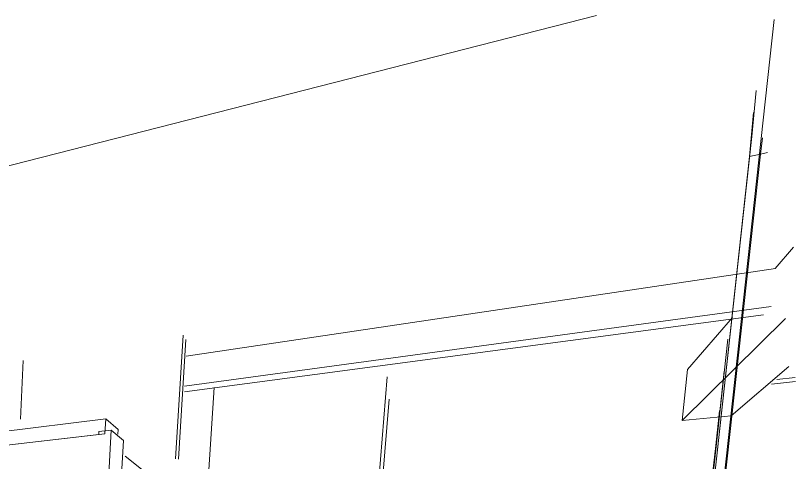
# Model space of a CAD drawing. Header units: inches. Extents: x 490.8 to 498.2, y -67.1 to -6.9.
# Drawn here: x 497.37 to 498.157, y -66.234 to -65.783 of the extents above; entities that cross this region are included whole.
import ezdxf

# ---------------------------------------------------------------- set-up
doc = ezdxf.new("R2010")
doc.units = ezdxf.units.IN
doc.header["$MEASUREMENT"] = 0
for name, color, linetype, lineweight in [('A-CLNG', 13, 'Continuous', 13), ('A-FLOR-HRAL', 11, 'Continuous', 9), ('A-GLAZ', 151, 'Continuous', 13), ('A-WALL', 113, 'Continuous', 13), ('I-WALL', 2, 'Continuous', 13), ('Q-CASE', 31, 'Continuous', 9)]:
    doc.layers.add(name, color=color, linetype=linetype, lineweight=lineweight)

msp = doc.modelspace()

# ---------------------------------------------------------------- linework, layer by layer
at = {"layer": 'A-CLNG'}
msp.add_line((497.04105, -66.01703), (497.95657, -65.78322), dxfattribs=at)
at = {"layer": 'A-FLOR-HRAL'}
msp.add_line((497.50892, -66.25037), (497.48064, -66.22785), dxfattribs=at)
at = {"layer": 'A-GLAZ', "lineweight": 9}
for p, q in [((498.11757, -65.85866), (498.11308, -65.90514)), ((498.11077, -65.92535), (498.11504, -65.88089)), ((498.11308, -65.90514), (498.01792, -66.77874)), ((498.12213, -65.9229), (498.12403, -65.90662)), ((498.12403, -65.90662), (498.12213, -65.9229)), ((498.02004, -66.75842), (498.11077, -65.92535)), ((498.03022, -66.7597), (498.12213, -65.9229)), ((498.12213, -65.9229), (498.03022, -66.7597)), ((498.11077, -65.92535), (498.12213, -65.9229)), ((498.12213, -65.9229), (498.12918, -65.92137)), ((498.08899, -66.1097), (498.01081, -66.82841)), ((498.00654, -66.8663), (498.0853, -66.14206)), ((498.08074, -66.18211), (498.00536, -66.87536)), ((498.00785, -66.85088), (498.07679, -66.21687))]:
    msp.add_line(p, q, dxfattribs=at)
at = {"layer": 'A-WALL'}
for p, q in [((498.04006, -66.66001), (498.13585, -65.78702)), ((497.46652, -66.20144), (497.44215, -66.62724)), ((497.45402, -66.20572), (497.45418, -66.20292)), ((497.45418, -66.20292), (497.46652, -66.20144)), ((497.47889, -66.21191), (497.46652, -66.20144)), ((497.45402, -66.20572), (497.02113, -66.25692)), ((497.46393, -66.46848), (497.47889, -66.21191))]:
    msp.add_line(p, q, dxfattribs=at)
at = {"layer": 'I-WALL'}
for p, q in [((497.53139, -66.23043), (497.53923, -66.10565)), ((497.54201, -66.10988), (497.53438, -66.23076)), ((497.37486, -66.19049), (497.37779, -66.13126)), ((497.70587, -66.6358), (497.74508, -66.14751)), ((497.57061, -66.15827), (497.55244, -66.43471)), ((497.73643, -66.30154), (497.74701, -66.17028))]:
    msp.add_line(p, q, dxfattribs=at)
at = {"layer": 'Q-CASE'}
for p, q in [((498.15535, -66.01672), (498.13668, -66.03826)), ((498.13722, -66.0382), (497.54236, -66.12679)), ((498.13289, -66.07677), (497.54045, -66.15704)), ((497.54064, -66.1628), (498.12499, -66.08514)), ((498.14717, -66.08886), (498.04283, -66.19179)), ((498.09362, -66.08793), (498.04828, -66.14022)), ((498.04283, -66.19179), (498.04828, -66.14022)), ((498.09221, -66.18696), (498.15072, -66.13724)), ((498.15698, -66.14838), (498.13848, -66.1504)), ((498.13298, -66.15503), (498.15721, -66.15242)), ((498.09221, -66.18696), (498.04283, -66.19179)), ((497.07068, -66.23885), (497.46102, -66.18999)), ((497.46102, -66.18999), (497.46017, -66.205)), ((497.46102, -66.18999), (497.4736, -66.2009)), ((497.47334, -66.20535), (497.4736, -66.2009)), ((497.46017, -66.205), (497.07039, -66.25109))]:
    msp.add_line(p, q, dxfattribs=at)

doc.saveas('drawing.dxf')
